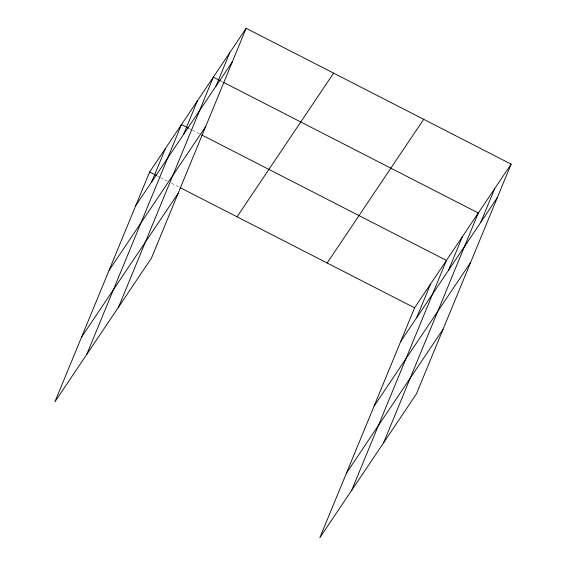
<?xml version="1.0" encoding="UTF-8"?>
<svg xmlns="http://www.w3.org/2000/svg" width="566" height="566" viewBox="0 0 566 566"><rect width="100%" height="100%" fill="white"/><g stroke="black" fill="none" stroke-linecap="round" stroke-linejoin="round"><path stroke-width="0.42" stroke-dasharray="2.83 2.12" d="M220.358 80.761L222.7 81.957M189.285 128.574L191.626 129.777M192.405 130.18L199.43 133.781M157.426 175.998L159.768 177.193M160.553 177.597L167.578 181.198M171.484 183.2L179.288 187.205"/><path stroke-width="0.85" d="M246.153 28.3L149.622 171.993L54.874 401.86L151.412 258.167L246.153 28.3L511.126 164.14L416.378 394.007L319.847 537.7L414.588 307.833L511.126 164.14M151.73 181.813L165.548 148.285M86.732 354.443L181.474 124.577L188.499 128.178M183.582 134.397L197.407 100.868M118.591 307.02L213.332 77.153L220.358 80.761M215.922 86.258L229.739 52.73M416.696 317.653L430.521 284.125M351.705 490.283L446.447 260.417L201.772 134.984M448.555 270.237L462.372 236.708M383.557 442.86L478.305 212.993L223.478 82.36M480.895 222.098L494.712 188.57M135.805 205.522L232.336 61.828M109.096 270.315L205.628 126.621M81.582 337.067L178.113 193.374M237.062 216.82L333.593 73.127M327.148 263.006L423.686 119.313M400.77 341.362L497.302 197.668M374.069 406.155L470.601 262.461M346.555 472.907L443.086 329.214M149.622 171.993L156.648 175.594M180.066 187.601L414.588 307.833"/></g></svg>
